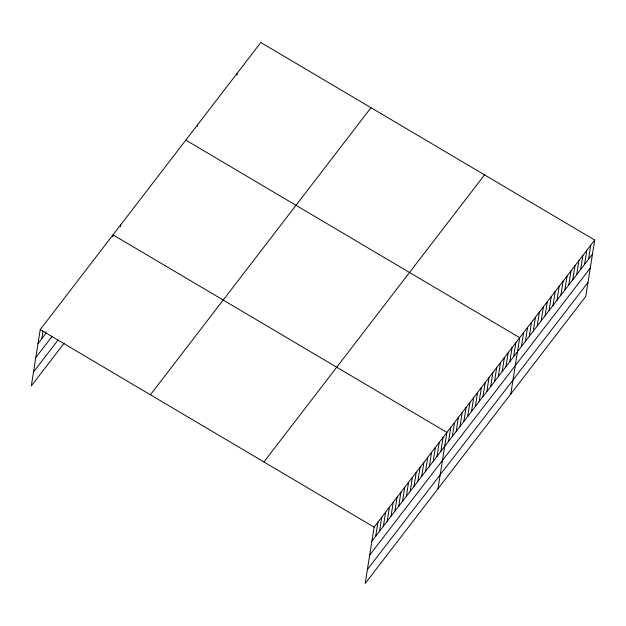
<?xml version="1.0" encoding="UTF-8"?>
<svg xmlns="http://www.w3.org/2000/svg" width="626" height="626" viewBox="0 0 626 626"><rect width="100%" height="100%" fill="white"/><g stroke="black" fill="none" stroke-linecap="round" stroke-linejoin="round"><path stroke-width="0.94" d="M594.7 240.063L374.105 527.155L365.177 583.495L585.779 296.411L594.7 240.063L260.823 42.505L40.22 329.589L31.3 385.937L64.142 343.197M41.832 338.627L43.022 331.146M45.964 331.772L45.667 333.635L38.006 343.611M112.727 236.722L113.024 234.852L446.901 432.417L437.973 488.757M120.388 226.753L120.685 224.883M197.362 126.569L197.659 124.699M236.839 75.198L237.137 73.328M375.71 536.185L377.932 522.17M379.544 531.2L381.766 517.186M383.378 526.216L385.593 512.193M387.204 521.231L389.427 507.209M391.039 516.239L393.261 502.224M394.873 511.254L397.087 497.24M398.699 506.27L400.922 492.255M402.534 501.285L404.756 487.263M406.368 496.301L408.582 482.278M410.194 491.308L412.417 477.294M414.029 486.324L416.251 472.309M417.855 481.339L420.077 467.317M421.689 476.355L423.912 462.332M425.523 471.362L427.746 457.348M429.35 466.378L431.572 452.363M433.184 461.393L435.406 447.371M437.018 456.409L439.233 442.386M440.845 451.424L443.067 437.402M448.513 441.447L450.728 427.433M452.34 436.463L454.562 422.44M456.174 431.478L458.396 417.456M460.008 426.486L462.223 412.471M463.835 421.501L466.057 407.487M467.669 416.517L469.891 402.495M471.495 411.532L473.718 397.51M475.33 406.548L477.552 392.525M479.164 401.556L481.378 387.541M482.99 396.571L485.213 382.556M486.825 391.586L489.047 377.564M490.659 386.602L492.873 372.58M494.485 381.61L496.708 367.595M498.319 376.625L500.542 362.61M502.154 371.641L504.368 357.618M505.98 366.656L508.202 352.634M509.814 361.671L512.037 347.649M513.649 356.679L515.863 342.665M510.777 394.02L519.697 337.68L185.82 140.114M521.427 346.561L523.641 332.539M525.37 341.42L527.593 327.398M529.322 336.279L531.537 322.265M533.266 331.146L535.488 317.124M537.218 326.005L539.432 311.991M541.161 320.872L543.384 306.85M545.113 315.731L547.327 301.716M549.057 310.598L551.279 296.575M553.001 305.457L555.223 291.442M556.952 300.324L559.174 286.301M560.896 295.182L563.118 281.168M564.848 290.049L567.07 276.027M568.791 284.908L571.014 270.894M572.743 279.775L574.965 265.753M576.687 274.634L578.909 260.619M580.638 269.501L582.861 255.478M584.582 264.36L586.805 250.337M588.534 259.219L590.756 245.204M35.792 357.579L52.208 336.209M33.514 371.969L58.14 339.91M150.404 394.787L370.999 107.695M263.922 461.957L484.524 174.873M371.883 541.177L592.478 254.086M369.669 555.137L590.271 268.053M367.392 569.527L587.986 282.443M40.22 329.589L374.105 527.155"/></g></svg>
